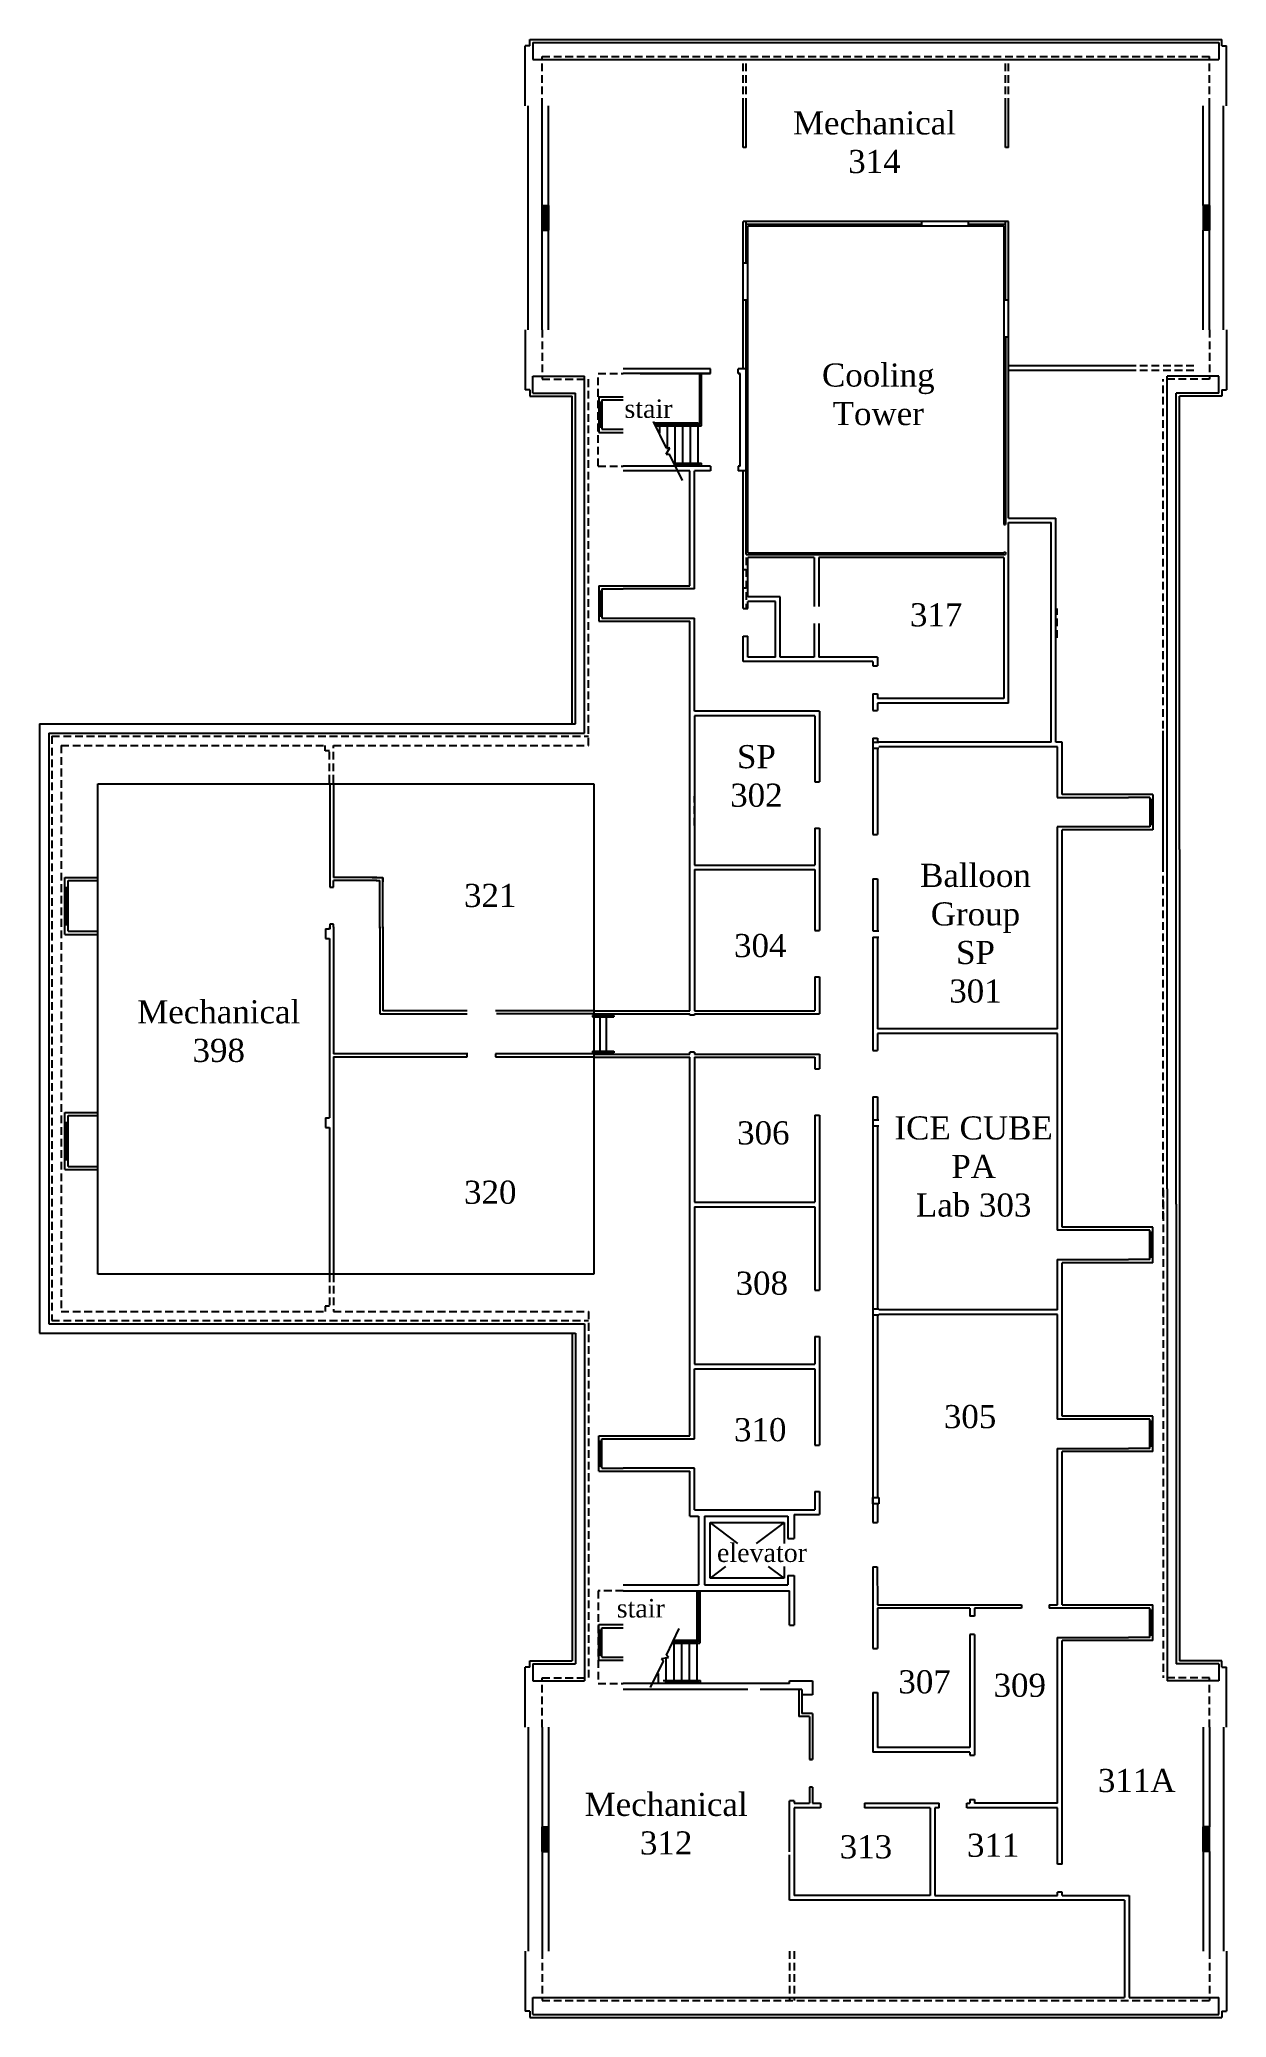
# Model space of a CAD drawing. Extents: x 1178 to 2716, y 75 to 2641.
import ezdxf

# ---------------------------------------------------------------- set-up
doc = ezdxf.new("R2010")
doc.units = 0
doc.header["$LTSCALE"] = 40
doc.header["$MEASUREMENT"] = 0
doc.linetypes.add('HIDDEN', pattern=[0.375, 0.25, -0.125])
doc.layers.get('0').update_dxf_attribs({"linetype": 'CONTINUOUS'})
for name, color, linetype in [('A-FLOR-STRS', 1, 'CONTINUOUS'), ('A-GLAZ', 4, 'CONTINUOUS'), ('A-STRS-RAIL', 1, 'CONTINUOUS'), ('A-WALL', 14, 'CONTINUOUS')]:
    doc.layers.add(name, color=color, linetype=linetype)
doc.styles.add('SIMPLEX', font='simplex', dxfattribs={"height": 23})

# ---------------------------------------------------------------- blocks, each defined once
blk = doc.blocks.new('AD081', base_point=(976.415, 314.205))
for p, q in [((976.353, 314.849), (976.314, 314.205)), ((976.353, 314.849), (976.477, 313.561)), ((975.415, 314.205), (976.314, 314.205)), ((976.477, 313.561), (976.516, 314.205)), ((976.516, 314.205), (977.415, 314.205))]:
    blk.add_line(p, q)

msp = doc.modelspace()

# ---------------------------------------------------------------- linework, layer by layer
at = {"layer": 'A-FLOR-STRS'}
for p, q in [((1981.8, 2130.5), (1981.8, 2143.5)), ((1991.8, 2109.5), (1991.8, 2143.5)), ((2001.8, 2087.5), (2001.8, 2143.5)), ((2011.8, 2087.5), (2011.8, 2143.5)), ((2021.8, 2087.5), (2021.8, 2143.5)), ((2031.8, 2087.5), (2031.8, 2143.5)), ((1999.9, 564.5), (1999.9, 508.5)), ((2009.9, 564.5), (2009.9, 508.5)), ((2019.9, 564.5), (2019.9, 508.5)), ((1989.9, 542.4), (1989.9, 508.5)), ((1979.9, 521.4), (1979.9, 508.5))]:
    msp.add_line(p, q, dxfattribs=at)
at = {"layer": 'A-FLOR-STRS', "color": 7, "linetype": 'Continuous'}
for p, q in [((1894.7, 1375), (1894.7, 1373)), ((1894.7, 1375), (1922.1, 1375)), ((1894.7, 1373), (1922.1, 1373)), ((1904.3, 1377), (1904.3, 1324.6)), ((1912.3, 1377), (1912.3, 1324.6)), ((1922.1, 1375), (1922.1, 1373)), ((1894.7, 1328.6), (1894.7, 1326.6)), ((1894.7, 1328.6), (1922.1, 1328.6)), ((1894.7, 1326.6), (1922.1, 1326.6)), ((1922.1, 1328.6), (1922.1, 1326.6))]:
    msp.add_line(p, q, dxfattribs=at)
at = {"layer": 'A-GLAZ', "color": 2}
for p, q in [((1829.4, 2425.5), (1829.4, 2393.5)), ((1837.4, 2425.5), (1837.4, 2393.5)), ((2686.4, 2425.5), (2686.4, 2393.5)), ((2694.4, 2425.5), (2694.4, 2393.5)), ((1829.4, 290.5), (1829.4, 322.5)), ((1837.4, 290.5), (1837.4, 322.5)), ((2686.4, 290.5), (2686.4, 322.5)), ((2694.4, 290.5), (2694.4, 322.5))]:
    msp.add_line(p, q, dxfattribs=at)
at = {"layer": 'A-GLAZ'}
for p, q in [((1831.6, 2425.5), (1831.6, 2393.5)), ((1833.6, 2423.5), (1833.6, 2395.5)), ((1835.6, 2425.5), (1835.6, 2393.5)), ((2688.2, 2425.5), (2688.2, 2393.5)), ((2690.2, 2423.5), (2690.2, 2395.5)), ((2692.2, 2425.5), (2692.2, 2393.5)), ((1902.7, 2170.2), (1902.7, 2138.2)), ((1904.7, 2168.2), (1904.7, 2140.2)), ((1906.7, 2170.2), (1906.7, 2138.2)), ((1902.7, 1925.2), (1902.7, 1893.2)), ((1906.7, 1925.2), (1906.7, 1893.2)), ((1904.7, 1923.2), (1904.7, 1895.2)), ((2617, 1654.7), (2617, 1622.7)), ((2619, 1652.7), (2619, 1624.7)), ((2621, 1654.7), (2621, 1622.7)), ((1210.8, 1493), (1210.8, 1541)), ((1214.8, 1493), (1214.8, 1541)), ((1212.8, 1495), (1212.8, 1539)), ((1210.8, 1188), (1210.8, 1236)), ((1212.8, 1190), (1212.8, 1234)), ((1214.8, 1188), (1214.8, 1236)), ((2617, 1061.2), (2617, 1093.2)), ((2619, 1063.2), (2619, 1091.2)), ((2621, 1061.2), (2621, 1093.2)), ((2617, 816.2), (2617, 848.2)), ((2621, 816.2), (2621, 848.2)), ((1902.7, 790.7), (1902.7, 822.7)), ((1906.7, 790.7), (1906.7, 822.7)), ((2619, 818.2), (2619, 846.2)), ((1904.7, 792.7), (1904.7, 820.7)), ((2617, 571.2), (2617, 603.2)), ((2619, 573.2), (2619, 601.2)), ((2621, 571.2), (2621, 603.2)), ((1902.7, 545.7), (1902.7, 577.7)), ((1904.7, 547.7), (1904.7, 575.7)), ((1906.7, 545.7), (1906.7, 577.7)), ((1831.6, 290.5), (1831.6, 322.5)), ((1833.6, 292.5), (1833.6, 320.5)), ((1835.6, 290.5), (1835.6, 322.5)), ((2688.2, 290.5), (2688.2, 322.5)), ((2690.2, 292.5), (2690.2, 320.5)), ((2692.2, 290.5), (2692.2, 322.5))]:
    msp.add_line(p, q, dxfattribs=at)
at = {"layer": 'A-GLAZ', "color": 2, "linetype": 'Continuous'}
for p, q in [((1831.6, 2423.5), (1835.6, 2423.5)), ((2692.2, 2423.5), (2688.2, 2423.5)), ((1831.6, 2395.5), (1835.6, 2395.5)), ((2692.2, 2395.5), (2688.2, 2395.5)), ((1902.7, 2168.2), (1906.7, 2168.2)), ((1902.7, 2140.2), (1906.7, 2140.2)), ((1902.7, 1923.2), (1906.7, 1923.2)), ((1902.7, 1895.2), (1906.7, 1895.2)), ((2621, 1652.7), (2617, 1652.7)), ((2621, 1624.7), (2617, 1624.7)), ((1210.8, 1539), (1214.8, 1539)), ((1210.8, 1190), (1214.8, 1190)), ((2621, 1091.2), (2617, 1091.2)), ((2621, 1063.2), (2617, 1063.2)), ((2621, 846.2), (2617, 846.2)), ((1902.7, 820.7), (1906.7, 820.7)), ((2621, 818.2), (2617, 818.2)), ((1902.7, 792.7), (1906.7, 792.7)), ((2621, 601.2), (2617, 601.2)), ((1902.7, 575.7), (1906.7, 575.7)), ((2621, 573.2), (2617, 573.2)), ((1902.7, 547.7), (1906.7, 547.7)), ((1831.6, 320.5), (1835.6, 320.5)), ((2692.2, 320.5), (2688.2, 320.5)), ((1831.6, 292.5), (1835.6, 292.5)), ((2692.2, 292.5), (2688.2, 292.5))]:
    msp.add_line(p, q, dxfattribs=at)
at = {"layer": 'A-STRS-RAIL'}
for p, q in [((2033.8, 2141.5), (2033.8, 2207.5)), ((2035.8, 2139.5), (2035.8, 2207.5)), ((1975.6, 2143.5), (2031.8, 2143.5)), ((1976.6, 2141.5), (2033.8, 2141.5)), ((1977.6, 2139.5), (2035.8, 2139.5)), ((2000.5, 2091.3), (2035.8, 2091.3)), ((2001.5, 2089.3), (2033.8, 2089.3)), ((2033.8, 2087.5), (2033.8, 2089.3)), ((2035.8, 2087.5), (2035.8, 2091.3)), ((2029.9, 628.5), (2029.9, 508.5)), ((2031.9, 628.5), (2031.9, 562.6)), ((2033.9, 628.5), (2033.9, 560.6)), ((2000.1, 564.5), (2029.9, 564.5)), ((1998.6, 560.6), (2033.9, 560.6)), ((1999.5, 562.6), (2031.9, 562.6)), ((1986.3, 512.3), (2034.6, 512.3)), ((1988.3, 510.3), (2032.6, 510.3)), ((2032.6, 508.5), (2032.6, 510.3)), ((2034.6, 508.5), (2034.6, 512.3))]:
    msp.add_line(p, q, dxfattribs=at)
at = {"layer": 'A-WALL', "linetype": 'Continuous'}
for p, q in [((1807.4, 2554.7), (1807.4, 2632.7)), ((1813.4, 2632.7), (1807.4, 2632.7)), ((1813.4, 2640.7), (2710.4, 2640.7)), ((1813.4, 2632.7), (1813.4, 2640.7)), ((1817.3, 2636.7), (2706.5, 2636.7)), ((2710.4, 2632.7), (2710.4, 2640.7)), ((2710.4, 2632.7), (2716.4, 2632.7)), ((2716.4, 2554.7), (2716.4, 2632.7)), ((1817.3, 2614.7), (2706.5, 2614.7)), ((1829.4, 2425.5), (1837.4, 2425.5)), ((2694.4, 2425.5), (2686.4, 2425.5)), ((1829.4, 2393.5), (1837.4, 2393.5)), ((2694.4, 2393.5), (2686.4, 2393.5)), ((1807.4, 2264.2), (1807.4, 2186.2)), ((2716.4, 2264.2), (2716.4, 2186.2)), ((1813.4, 2186.2), (1807.4, 2186.2)), ((1813.4, 2186.2), (1813.4, 2178.2)), ((1817.3, 2204.2), (1884.4, 2204.2)), ((1817.3, 2182.2), (1872.4, 2182.2)), ((2706.5, 2204.2), (2639.4, 2204.2)), ((2706.5, 2182.2), (2651.4, 2182.2)), ((2710.4, 2186.2), (2716.4, 2186.2)), ((2710.4, 2186.2), (2710.4, 2178.2)), ((1813.4, 2178.2), (1868.4, 2178.2)), ((1902.7, 2177.2), (1934.5, 2177.2)), ((1902.7, 2170.2), (1906.7, 2170.2)), ((1906.7, 2173.2), (1934.5, 2173.2)), ((2710.4, 2178.2), (2655.4, 2178.2)), ((1902.7, 2138.2), (1906.7, 2138.2)), ((1902.7, 2131.2), (1934.5, 2131.2)), ((1906.7, 2135.2), (1934.5, 2135.2)), ((1902.7, 1932.2), (2020.9, 1932.2)), ((1902.7, 1925.2), (1906.7, 1925.2)), ((1906.7, 1928.2), (1934.5, 1928.2)), ((2026.9, 1928.2), (1934.5, 1928.2)), ((1902.7, 1893.2), (1906.7, 1893.2)), ((1902.7, 1886.2), (2020.9, 1886.2)), ((1906.7, 1890.2), (1934.5, 1890.2)), ((1934.5, 1890.2), (2026.9, 1890.2)), ((1177.9, 1753), (1177.9, 963)), ((1177.9, 1753), (1872.4, 1753)), ((1189.9, 1741), (1189.9, 975)), ((1189.9, 1741), (1884.4, 1741)), ((1896.3, 1675.4), (1896.3, 1039.1)), ((2182.9, 1678), (2188.9, 1678)), ((2497, 1657.7), (2589.3, 1657.7)), ((2621, 1661.7), (2503.4, 1661.7)), ((2617, 1657.7), (2589.3, 1657.7)), ((2621, 1654.7), (2617, 1654.7)), ((2182.9, 1618), (2188.9, 1618)), ((2589.3, 1619.7), (2497, 1619.7)), ((2617, 1619.7), (2589.3, 1619.7)), ((2621, 1622.7), (2617, 1622.7)), ((2621, 1615.7), (2503.4, 1615.7)), ((2026.9, 1570), (2182.9, 1570)), ((1210.8, 1554), (1253.3, 1554)), ((1210.8, 1541), (1214.8, 1541)), ((1214.8, 1550), (1253.3, 1550)), ((2026.9, 1564), (2182.9, 1564)), ((1210.8, 1493), (1214.8, 1493)), ((1210.8, 1480), (1253.3, 1480)), ((1214.8, 1484), (1253.3, 1484)), ((2182.9, 1485), (2188.9, 1485)), ((2182.9, 1425), (2188.9, 1425)), ((1896.3, 1381), (2020.9, 1381)), ((1896.3, 1377), (2020.9, 1377)), ((2026.9, 1381), (2182.9, 1381)), ((2026.9, 1377), (2188.9, 1377)), ((1896.3, 1324.6), (2020.9, 1324.6)), ((1896.3, 1320.6), (2020.9, 1320.6)), ((2026.9, 1324.6), (2188.9, 1324.6)), ((2026.9, 1320.6), (2182.9, 1320.6)), ((2182.9, 1305.6), (2188.9, 1305.6)), ((1210.8, 1249), (1253.3, 1249)), ((1210.8, 1236), (1214.8, 1236)), ((1214.8, 1245), (1253.3, 1245)), ((2182.9, 1245.6), (2188.9, 1245.6)), ((1210.8, 1188), (1214.8, 1188)), ((1210.8, 1175), (1253.3, 1175)), ((1214.8, 1179), (1253.3, 1179)), ((2589.3, 1096.2), (2497, 1096.2)), ((2621, 1100.2), (2503.4, 1100.2)), ((2617, 1096.2), (2515.4, 1096.2)), ((2621, 1093.2), (2617, 1093.2)), ((2497, 1058.2), (2589.3, 1058.2)), ((2621, 1054.2), (2503.4, 1054.2)), ((2617, 1058.2), (2589.3, 1058.2)), ((2621, 1061.2), (2617, 1061.2)), ((1189.9, 975), (1884.4, 975)), ((2497.4, 993.1), (2265.9, 993.1)), ((2497.4, 987.1), (2265.9, 987.1)), ((1177.9, 963), (1872.4, 963)), ((2589.3, 851.2), (2497, 851.2)), ((2621, 855.2), (2503.4, 855.2)), ((2617, 851.2), (2589.3, 851.2)), ((2621, 848.2), (2617, 848.2)), ((1902.7, 829.7), (2020.9, 829.7)), ((1902.7, 822.7), (1906.7, 822.7)), ((1906.7, 825.7), (1934.5, 825.7)), ((1934.5, 825.7), (2026.9, 825.7)), ((2497, 813.2), (2589.3, 813.2)), ((2621, 809.2), (2503.4, 809.2)), ((2617, 813.2), (2589.3, 813.2)), ((2621, 816.2), (2617, 816.2)), ((1902.7, 790.7), (1906.7, 790.7)), ((1902.7, 783.7), (2020.9, 783.7)), ((1906.7, 787.7), (1934.5, 787.7)), ((2026.9, 787.7), (1934.5, 787.7)), ((2383.9, 606.2), (2263.9, 606.2)), ((2450.6, 606.2), (2389.9, 606.2)), ((2589.3, 606.2), (2486.6, 606.2)), ((2617, 606.2), (2589.3, 606.2)), ((2621, 603.2), (2617, 603.2)), ((1902.7, 584.7), (1934.5, 584.7)), ((1902.7, 577.7), (1906.7, 577.7)), ((1906.7, 580.7), (1934.5, 580.7)), ((2617, 568.2), (2589.3, 568.2)), ((2621, 571.2), (2617, 571.2)), ((1902.7, 545.7), (1906.7, 545.7)), ((1906.7, 542.7), (1934.5, 542.7)), ((2621, 564.2), (2589.3, 564.2)), ((1807.4, 451.7), (1807.4, 529.7)), ((1813.4, 529.7), (1807.4, 529.7)), ((1813.4, 537.7), (1868.4, 537.7)), ((1813.4, 529.7), (1813.4, 537.7)), ((1817.3, 533.7), (1872.4, 533.7)), ((1902.7, 538.7), (1934.5, 538.7)), ((2706.5, 533.7), (2651.4, 533.7)), ((2710.4, 537.7), (2655.4, 537.7)), ((2710.4, 529.7), (2710.4, 537.7)), ((2710.4, 529.7), (2716.4, 529.7)), ((2716.4, 451.7), (2716.4, 529.7)), ((1817.3, 511.7), (1884.4, 511.7)), ((2706.5, 511.7), (2639.4, 511.7)), ((1829.4, 322.5), (1837.4, 322.5)), ((2694.4, 322.5), (2686.4, 322.5)), ((1829.4, 290.5), (1837.4, 290.5)), ((2694.4, 290.5), (2686.4, 290.5)), ((1807.4, 161.2), (1807.4, 83.2)), ((2716.4, 161.2), (2716.4, 83.2)), ((1813.4, 83.2), (1807.4, 83.2)), ((1813.4, 83.2), (1813.4, 75.2)), ((1817.3, 101.2), (2584.4, 101.2)), ((1817.3, 79.2), (2706.5, 79.2)), ((2590.4, 101.2), (2706.5, 101.2)), ((2710.4, 83.2), (2716.4, 83.2)), ((2710.4, 83.2), (2710.4, 75.2)), ((1813.4, 75.2), (2710.4, 75.2))]:
    msp.add_line(p, q, dxfattribs=at)
at = {"layer": 'A-WALL'}
for p, q in [((1817.3, 2636.7), (1817.3, 2614.7)), ((2706.5, 2636.7), (2706.5, 2614.7)), ((1811.2, 2264.2), (1811.2, 2554.7)), ((1829.4, 2264.2), (1829.4, 2554.7)), ((1837.4, 2264.2), (1837.4, 2554.7)), ((2089.9, 2500.8), (2089.9, 2554.7)), ((2093.9, 2500.8), (2093.9, 2554.7)), ((2429.9, 2500.8), (2429.9, 2554.7)), ((2433.9, 2500.8), (2433.9, 2554.7)), ((2686.4, 2425.5), (2686.4, 2554.7)), ((2694.4, 2425.5), (2694.4, 2554.7)), ((2712.5, 2264.2), (2712.5, 2554.7)), ((2093.9, 2500.8), (2089.9, 2500.8)), ((2433.9, 2500.8), (2429.9, 2500.8)), ((2089.9, 2213.5), (2089.9, 2404.8)), ((2433.9, 2404.8), (2089.9, 2404.8)), ((2093.9, 2350.8), (2093.9, 2404.8)), ((2321.5, 2400.8), (2093.9, 2400.8)), ((2095.9, 1974.8), (2095.9, 2398.8)), ((2427.9, 2398.8), (2095.9, 2398.8)), ((2321.5, 2398.8), (2321.5, 2404.8)), ((2381.9, 2398.8), (2381.9, 2404.8)), ((2429.9, 2400.8), (2381.9, 2400.8)), ((2427.9, 2398.8), (2427.9, 2011.8)), ((2429.9, 2302.8), (2429.9, 2404.8)), ((2433.9, 2020.1), (2433.9, 2404.8)), ((2686.4, 2264.2), (2686.4, 2393.5)), ((2694.4, 2264.2), (2694.4, 2393.5)), ((2095.9, 2350.8), (2089.9, 2350.8)), ((2095.9, 2302.8), (2089.9, 2302.8)), ((2093.9, 1972.8), (2093.9, 2302.8)), ((2433.9, 2302.8), (2427.9, 2302.8)), ((2433.9, 2254.8), (2427.9, 2254.8)), ((2429.9, 2254.8), (2429.9, 2011.8)), ((2047.4, 2213.5), (1934.5, 2213.5)), ((2047.4, 2207.5), (1934.5, 2207.5)), ((1956.3, 2207.5), (2047.4, 2207.5)), ((2047.4, 2207.5), (2047.4, 2213.5)), ((2047.4, 2207.5), (2047.4, 2207.5)), ((2093.9, 2213.5), (2083.4, 2213.5)), ((2083.4, 2207.5), (2083.4, 2213.5)), ((2083.4, 2207.5), (2083.4, 2207.5)), ((2083.4, 2207.5), (2085.9, 2207.5)), ((2085.9, 2207.5), (2083.4, 2207.5)), ((2085.9, 2087.5), (2085.9, 2207.5)), ((2433.9, 2218.1), (2589.3, 2218.1)), ((2433.9, 2212.1), (2589.3, 2212.1)), ((1817.3, 2182.2), (1817.3, 2204.2)), ((1872.4, 1753), (1872.4, 2182.2)), ((1884.4, 1741), (1884.4, 2204.2)), ((2639.4, 1566), (2639.4, 2204.2)), ((2651.4, 1586), (2651.4, 2182.2)), ((2706.5, 2182.2), (2706.5, 2204.2)), ((1868.4, 1753), (1868.4, 2178.2)), ((1902.7, 2177.2), (1902.7, 2170.2)), ((1906.7, 2173.2), (1906.7, 2170.2)), ((2655.4, 1590), (2655.4, 2178.2)), ((1902.7, 2138.2), (1902.7, 2131.2)), ((1906.7, 2138.2), (1906.7, 2135.2)), ((2047.4, 2087.5), (1934.5, 2087.5)), ((2020.9, 2081.5), (1934.5, 2081.5)), ((2020.9, 1932.2), (2020.9, 2081.5)), ((2026.9, 1928.2), (2026.9, 2081.5)), ((2047.4, 2081.5), (2026.9, 2081.5)), ((2047.4, 2087.5), (2047.4, 2081.5)), ((2083.4, 2087.5), (2083.4, 2081.5)), ((2085.9, 2087.5), (2083.4, 2087.5)), ((2093.9, 2081.5), (2083.4, 2081.5)), ((2089.9, 1902.8), (2089.9, 2081.5)), ((2427.9, 2011.8), (2429.9, 2011.8)), ((2433.9, 2020.1), (2495.4, 2020.1)), ((2433.9, 1779.8), (2433.9, 2014.1)), ((2433.9, 2014.1), (2489.4, 2014.1)), ((2489.4, 1729.5), (2489.4, 2014.1)), ((2495.4, 1729.5), (2495.4, 2020.1)), ((2427.9, 1975.8), (2429.9, 1975.8)), ((2427.9, 1975.8), (2427.9, 1974.8)), ((2429.9, 1975.8), (2429.9, 1972.8)), ((2093.9, 1953.1), (2089.9, 1953.1)), ((2093.9, 1972.8), (2429.9, 1972.8)), ((2095.9, 1974.8), (2427.9, 1974.8)), ((2181.9, 1968.8), (2095.9, 1968.8)), ((2095.9, 1917.8), (2095.9, 1968.8)), ((2181.9, 1968.8), (2181.9, 1905.5)), ((2427.9, 1968.8), (2187.9, 1968.8)), ((2187.9, 1968.8), (2187.9, 1905.5)), ((2427.9, 1974.8), (2427.9, 1975.1)), ((2427.9, 1968.8), (2427.9, 1785.8)), ((1902.7, 1932.2), (1902.7, 1925.2)), ((1906.7, 1928.2), (1906.7, 1925.2)), ((2093.9, 1929.1), (2089.9, 1929.1)), ((2089.9, 1902.8), (2095.9, 1902.8)), ((2137.9, 1917.8), (2095.9, 1917.8)), ((2131.9, 1911.8), (2095.9, 1911.8)), ((2095.9, 1902.8), (2095.9, 1911.8)), ((2131.9, 1839.8), (2131.9, 1911.8)), ((2137.9, 1839.8), (2137.9, 1917.8)), ((1902.7, 1893.2), (1902.7, 1886.2)), ((1906.7, 1893.2), (1906.7, 1890.2)), ((2020.9, 1381), (2020.9, 1886.2)), ((2026.9, 1769.5), (2026.9, 1890.2)), ((2026.9, 1769.5), (2026.9, 1886.2)), ((2181.9, 1883.2), (2181.9, 1839.8)), ((2187.9, 1883.2), (2187.9, 1839.8)), ((2089.9, 1866.8), (2095.9, 1866.8)), ((2089.9, 1833.8), (2089.9, 1866.8)), ((2095.9, 1839.8), (2095.9, 1866.8)), ((2257.9, 1833.8), (2089.9, 1833.8)), ((2131.9, 1839.8), (2095.9, 1839.8)), ((2181.9, 1839.8), (2137.9, 1839.8)), ((2263.9, 1839.8), (2187.9, 1839.8)), ((2257.9, 1833.8), (2257.9, 1828.2)), ((2257.9, 1828.2), (2263.9, 1828.2)), ((2263.9, 1839.8), (2263.9, 1828.2)), ((2257.9, 1792.2), (2263.9, 1792.2)), ((2257.9, 1792.2), (2257.9, 1770.5)), ((2257.9, 1770.5), (2263.9, 1770.5)), ((2263.9, 1792.2), (2263.9, 1785.8)), ((2427.9, 1785.8), (2263.9, 1785.8)), ((2433.9, 1779.8), (2263.9, 1779.8)), ((2263.9, 1779.8), (2263.9, 1770.5)), ((2188.9, 1769.5), (2026.9, 1769.5)), ((2026.9, 1763.5), (2026.9, 1570)), ((2182.9, 1763.5), (2026.9, 1763.5)), ((2182.9, 1763.5), (2182.9, 1678)), ((2188.9, 1769.5), (2188.9, 1678)), ((2257.9, 1734.5), (2257.9, 1609.5)), ((2257.9, 1734.5), (2263.9, 1734.5)), ((2257.9, 1729.5), (2265.9, 1729.5)), ((2257.9, 1721.5), (2265.9, 1721.5)), ((2263.9, 1734.5), (2263.9, 1729.5)), ((2489.4, 1729.5), (2263.9, 1729.5)), ((2263.9, 1721.5), (2263.9, 1609.5)), ((2497.4, 1723.5), (2265.9, 1723.5)), ((2503.4, 1729.5), (2495.4, 1729.5)), ((2497.4, 1657.7), (2497.4, 1723.5)), ((2503.4, 1661.7), (2503.4, 1729.5)), ((2651.4, 1129.9), (2651.4, 1726.1)), ((1253.3, 1039.1), (1253.3, 1675.4)), ((1253.3, 1675.4), (1896.3, 1675.4)), ((1554, 1675.5), (1554, 1552)), ((1559, 1675.5), (1559, 1554)), ((2617, 1657.7), (2617, 1654.7)), ((2621, 1661.7), (2621, 1654.7)), ((2182.9, 1618), (2182.9, 1570)), ((2188.9, 1618), (2188.9, 1485)), ((2497.4, 1357.5), (2497.4, 1619.7)), ((2617, 1622.7), (2617, 1619.7)), ((2621, 1622.7), (2621, 1615.7)), ((2257.9, 1609.5), (2263.9, 1609.5)), ((2503.4, 1100.2), (2503.4, 1615.7)), ((2639.4, 1149.9), (2639.4, 1566)), ((2655.4, 1590), (2655.4, 1125.9)), ((1210.8, 1541), (1210.8, 1554)), ((1214.8, 1541), (1214.8, 1550)), ((1554, 1552), (1554, 1541.5)), ((1554, 1541.5), (1559, 1541.5)), ((1554, 1541.5), (1559, 1541.5)), ((1615, 1554), (1559, 1554)), ((1615, 1550), (1559, 1550)), ((1559, 1546), (1559, 1550)), ((1559, 1541.5), (1559, 1547.5)), ((1609, 1554), (1623, 1554)), ((1614, 1550), (1619, 1550)), ((1617.2, 1554), (1619, 1554)), ((1619, 1488), (1619, 1550)), ((1619, 1546), (1619, 1550)), ((1623, 1552), (1623, 1554)), ((1623, 1554), (1623, 1548)), ((1623, 1488), (1623, 1552)), ((2026.9, 1564), (2026.9, 1381)), ((2182.9, 1564), (2182.9, 1485)), ((2257.9, 1552.3), (2257.9, 1484.5)), ((2257.9, 1552.3), (2263.9, 1552.3)), ((2263.9, 1552.3), (2263.9, 1484.5)), ((1210.8, 1480), (1210.8, 1493)), ((1214.8, 1484), (1214.8, 1493)), ((1553.9, 1490), (1553.9, 1487.2)), ((1554, 1493.5), (1554, 1487)), ((1559, 1493.5), (1554, 1493.5)), ((1559, 1489.5), (1559, 1493.5)), ((1559, 1490), (1559, 1325)), ((1619, 1490), (1619, 1377)), ((1619, 1490), (1619, 1381)), ((1623, 1490), (1623, 1381)), ((1548.7, 1487.2), (1548.7, 1474.6)), ((1548.7, 1487.2), (1553.9, 1487.2)), ((1548.7, 1474.6), (1553.9, 1474.6)), ((1553.9, 1474.6), (1553.9, 1242.2)), ((2257.9, 1484.5), (2265.9, 1484.5)), ((2257.9, 1476.5), (2257.9, 1329.3)), ((2257.9, 1476.5), (2265.9, 1476.5)), ((2263.9, 1476.5), (2263.9, 1357.5)), ((2182.9, 1425), (2182.9, 1381)), ((2188.9, 1425), (2188.9, 1377)), ((1619, 1377), (1623, 1377)), ((1732, 1381), (1623, 1381)), ((1623, 1377), (1732, 1377)), ((1896, 1381), (1769, 1381)), ((1896, 1377), (1770, 1377)), ((2020.9, 1375.4), (2020.9, 1377)), ((2026.9, 1375.4), (2020.9, 1375.4)), ((2026.9, 1377), (2026.9, 1375.4)), ((2497.4, 1357.5), (2263.9, 1357.5)), ((2497.4, 1351.5), (2263.9, 1351.5)), ((2263.9, 1351.5), (2263.9, 1329.3)), ((2497.4, 1096.2), (2497.4, 1351.5)), ((1731, 1325), (1559, 1325)), ((1559, 1321), (1732, 1321)), ((1559, 1321), (1559, 1039.5)), ((1732, 1321), (1732, 1326.2)), ((1896, 1325), (1769, 1325)), ((1769, 1325), (1769, 1321)), ((1769, 1321), (1896, 1321)), ((2020.9, 1324.6), (2020.9, 1327.4)), ((2026.9, 1327.4), (2020.9, 1327.4)), ((2020.9, 829.7), (2020.9, 1320.6)), ((2026.9, 1327.4), (2026.9, 1324.6)), ((2026.9, 1320.6), (2026.9, 1132.5)), ((2182.9, 1320.6), (2182.9, 1305.6)), ((2188.9, 1324.6), (2188.9, 1305.6)), ((2257.9, 1329.3), (2263.9, 1329.3)), ((2257.9, 1269.2), (2257.9, 717.1)), ((2257.9, 1269.2), (2263.9, 1269.2)), ((2263.9, 1269.2), (2263.9, 1239.5)), ((1210.8, 1236), (1210.8, 1249)), ((1214.8, 1236), (1214.8, 1245)), ((1548.7, 1242.2), (1548.7, 1229.6)), ((1548.7, 1242.2), (1553.9, 1242.2)), ((2182.9, 1245.6), (2182.9, 1132.5)), ((2188.9, 1245.6), (2188.9, 1018.5)), ((2257.9, 1239.5), (2265.9, 1239.5)), ((2257.9, 1231.5), (2266, 1231.5)), ((2263.9, 1231.5), (2263.9, 994.5)), ((1548.7, 1229.6), (1553.9, 1229.6)), ((1553.9, 1229.6), (1553.9, 1039.1)), ((1210.8, 1175), (1210.8, 1188)), ((1214.8, 1179), (1214.8, 1188)), ((2026.9, 1132.5), (2182.9, 1132.5)), ((2639.4, 1149.9), (2639.4, 511.7)), ((2651.4, 1129.9), (2651.4, 533.7)), ((2026.9, 1126.5), (2026.9, 922.5)), ((2026.9, 1126.5), (2182.9, 1126.5)), ((2182.9, 1126.5), (2182.9, 1018.5)), ((2655.4, 1125.9), (2655.4, 537.7)), ((2617, 1093.2), (2617, 1096.2)), ((2621, 1093.2), (2621, 1100.2)), ((2497.4, 993.1), (2497.4, 1058.2)), ((2503.4, 855.2), (2503.4, 1054.2)), ((2617, 1058.2), (2617, 1061.2)), ((2621, 1054.2), (2621, 1061.2)), ((1896.3, 1039.1), (1253.3, 1039.1)), ((2182.9, 1018.5), (2188.9, 1018.5)), ((1884.4, 975), (1884.4, 511.7)), ((2257.9, 994.5), (2265.9, 994.5)), ((2257.9, 986.5), (2265.9, 986.5)), ((2263.9, 986.5), (2263.9, 749.5)), ((2497.4, 851.2), (2497.4, 987.1)), ((1868.4, 963), (1868.4, 537.7)), ((1872.4, 963), (1872.4, 533.7)), ((2182.9, 958.5), (2182.9, 922.5)), ((2182.9, 958.5), (2188.9, 958.5)), ((2188.9, 958.5), (2188.9, 817.5)), ((2026.9, 922.5), (2182.9, 922.5)), ((2026.9, 916.5), (2182.9, 916.5)), ((2026.9, 825.7), (2026.9, 916.5)), ((2182.9, 916.5), (2182.9, 817.5)), ((2617, 848.2), (2617, 851.2)), ((2621, 848.2), (2621, 855.2)), ((1902.7, 822.7), (1902.7, 829.7)), ((1906.7, 822.7), (1906.7, 825.7)), ((2182.9, 817.5), (2188.9, 817.5)), ((2497.4, 610.2), (2497.4, 813.2)), ((2503.4, 610.2), (2503.4, 809.2)), ((2617, 813.2), (2617, 816.2)), ((2621, 809.2), (2621, 816.2)), ((1902.7, 783.7), (1902.7, 790.7)), ((1906.7, 787.7), (1906.7, 790.7)), ((2020.9, 725.5), (2020.9, 783.7)), ((2026.9, 733.5), (2026.9, 787.7)), ((2182.9, 757.5), (2182.9, 733.5)), ((2182.9, 757.5), (2188.9, 757.5)), ((2188.9, 757.5), (2188.9, 727.5)), ((2257.9, 741.5), (2257.9, 749.5)), ((2257.9, 749.5), (2265.9, 749.5)), ((2265.9, 749.5), (2265.9, 741.5)), ((2020.9, 725.5), (2031.9, 725.5)), ((2026.9, 733.5), (2182.9, 733.5)), ((2031.9, 725.5), (2031.9, 636.5)), ((2039.9, 725.5), (2147.9, 725.5)), ((2039.9, 725.5), (2039.9, 636.5)), ((2147.9, 725.5), (2147.9, 696.5)), ((2155.9, 727.5), (2188.9, 727.5)), ((2155.9, 727.5), (2155.9, 696.5)), ((2265.9, 741.5), (2257.9, 741.5)), ((2263.9, 741.5), (2263.9, 717.1)), ((2147.9, 696.5), (2155.9, 696.5)), ((2257.9, 717.1), (2264, 717.1)), ((2147.9, 648.5), (2155.9, 648.5)), ((2147.9, 648.5), (2147.9, 636.5)), ((2155.9, 648.5), (2155.9, 584)), ((2257.9, 659.9), (2257.9, 553.8)), ((2257.9, 659.9), (2263.8, 659.9)), ((2263.8, 659.9), (2263.9, 610.2)), ((1934.5, 636.5), (2031.9, 636.5)), ((1934.5, 628.5), (2149.9, 628.5)), ((2039.9, 636.5), (2147.9, 636.5)), ((2149.9, 584), (2149.9, 628.5)), ((2263.9, 610.2), (2450.6, 610.2)), ((2263.9, 606.2), (2263.9, 553.8)), ((2383.9, 606.2), (2383.9, 595.9)), ((2389.9, 595.9), (2383.9, 595.9)), ((2389.9, 606.2), (2389.9, 595.9)), ((2450.6, 610.2), (2450.6, 606.2)), ((2486.6, 610.2), (2486.6, 606.2)), ((2486.6, 610.2), (2497.4, 610.2)), ((2503.4, 610.2), (2621, 610.2)), ((2617, 603.2), (2617, 606.2)), ((2621, 603.2), (2621, 610.2)), ((1902.7, 577.7), (1902.7, 584.7)), ((1906.7, 577.7), (1906.7, 580.7)), ((2149.9, 584), (2155.9, 584)), ((2383.9, 571.9), (2383.9, 425.2)), ((2389.9, 571.9), (2383.9, 571.9)), ((2389.9, 571.9), (2389.9, 415.3)), ((2497.4, 353.2), (2497.4, 568.2)), ((2497.4, 568.2), (2589.3, 568.2)), ((2617, 568.2), (2617, 571.2)), ((2621, 564.2), (2621, 571.2)), ((1902.7, 538.7), (1902.7, 545.7)), ((1906.7, 542.7), (1906.7, 545.7)), ((2257.9, 553.8), (2263.9, 553.8)), ((2503.4, 273.9), (2503.4, 564.2)), ((2589.3, 564.2), (2503.4, 564.2)), ((1817.3, 533.7), (1817.3, 511.7)), ((2706.5, 533.7), (2706.5, 511.7)), ((2149.9, 508.5), (1934.5, 508.5)), ((2095.9, 500.5), (1934.5, 500.5)), ((2165.9, 500.5), (2111.9, 500.5)), ((2149.9, 512), (2179.9, 512)), ((2149.9, 508.5), (2149.9, 512)), ((2161.9, 500.5), (2161.9, 465.5)), ((2165.9, 500.5), (2165.9, 469.5)), ((2179.9, 493.5), (2165.9, 493.5)), ((2179.9, 512), (2179.9, 493.5)), ((2257.9, 496.6), (2257.9, 419.2)), ((2257.9, 496.6), (2263.9, 496.6)), ((2263.9, 496.6), (2263.9, 425.2)), ((2175.9, 465.5), (2161.9, 465.5)), ((2179.9, 469.5), (2165.9, 469.5)), ((2175.9, 465.5), (2175.9, 409.7)), ((2179.9, 469.5), (2179.9, 409.7)), ((1811.2, 451.7), (1811.2, 161.2)), ((1829.4, 451.7), (1829.4, 161.2)), ((1837.4, 451.7), (1837.4, 161.2)), ((2686.4, 451.7), (2686.4, 322.5)), ((2694.4, 451.7), (2694.4, 322.5)), ((2712.5, 451.7), (2712.5, 161.2)), ((2383.9, 419.2), (2257.9, 419.2)), ((2383.9, 425.2), (2263.9, 425.2)), ((2383.9, 419.2), (2383.9, 415.3)), ((2383.9, 415.3), (2389.9, 415.3)), ((2179.9, 409.7), (2175.9, 409.7)), ((2179.9, 409.5), (2175.9, 409.5)), ((2179.9, 373.7), (2175.9, 373.7)), ((2175.9, 373.7), (2175.9, 353.2)), ((2179.9, 373.7), (2179.9, 353.2)), ((2149.9, 290), (2149.9, 356)), ((2155.9, 356), (2149.9, 356)), ((2155.9, 356), (2155.9, 353.2)), ((2155.9, 353.2), (2175.9, 353.2)), ((2155.9, 347.2), (2155.9, 233.2)), ((2190, 347.2), (2155.9, 347.2)), ((2179.9, 353.2), (2190, 353.2)), ((2190, 353.2), (2190, 347.2)), ((2247.2, 353.2), (2343.9, 353.2)), ((2247.2, 353.2), (2247.2, 347.2)), ((2332.4, 347.2), (2247.2, 347.2)), ((2332.4, 347.2), (2332.4, 233.2)), ((2338.4, 347.2), (2338.4, 233.2)), ((2343.9, 347.2), (2338.4, 347.2)), ((2343.9, 347.2), (2343.9, 353.2)), ((2379.9, 347.2), (2379.9, 353.2)), ((2379.9, 353.2), (2383.9, 353.2)), ((2497.4, 347.2), (2379.9, 347.2)), ((2383.9, 358.1), (2383.9, 353.2)), ((2383.9, 358.1), (2389.9, 358.1)), ((2389.9, 358.1), (2389.9, 353.2)), ((2497.4, 353.2), (2389.9, 353.2)), ((2497.4, 273.9), (2497.4, 347.2)), ((2149.9, 227.2), (2149.9, 286)), ((2686.4, 290.5), (2686.4, 161.2)), ((2694.4, 290.5), (2694.4, 161.2)), ((2503.4, 273.9), (2497.4, 273.9)), ((2332.4, 233.2), (2155.9, 233.2)), ((2338.4, 233.2), (2497.4, 233.2)), ((2503.4, 237.9), (2497.4, 237.9)), ((2497.4, 233.2), (2497.4, 237.9)), ((2503.4, 233.2), (2503.4, 237.9)), ((2503.4, 233.2), (2590.4, 233.2)), ((2590.4, 233.2), (2590.4, 101.2)), ((2584.4, 227.2), (2149.9, 227.2)), ((2584.4, 227.2), (2584.4, 101.2)), ((1817.3, 79.2), (1817.3, 101.2)), ((2706.5, 79.2), (2706.5, 101.2))]:
    msp.add_line(p, q, dxfattribs=at)
at = {"layer": 'A-WALL', "linetype": 'HIDDEN'}
for p, q in [((1829.4, 2618.7), (2694.4, 2618.7)), ((1829.4, 2554.7), (1829.4, 2618.7)), ((2694.4, 2554.7), (2694.4, 2618.7)), ((2089.9, 2554.7), (2089.9, 2614.7)), ((2093.9, 2554.7), (2093.9, 2614.7)), ((2429.9, 2554.7), (2429.9, 2614.7)), ((2433.9, 2554.7), (2433.9, 2614.7)), ((1829.4, 2264.2), (1829.4, 2200.2)), ((2694.4, 2264.2), (2694.4, 2200.2)), ((1901.9, 2087.5), (1901.9, 2207.5)), ((1901.9, 2207.5), (1934.5, 2207.5)), ((2589.3, 2218.1), (2677.9, 2218.1)), ((2589.3, 2212.1), (2677.9, 2212.1)), ((1829.4, 2200.2), (1889.4, 2200.2)), ((1889.4, 1725), (1889.4, 2200.2)), ((2694.4, 2200.2), (2634.4, 2200.2)), ((2634.4, 1567.2), (2634.4, 2200.2)), ((1901.9, 2087.5), (1934.5, 2087.5)), ((2094, 1968.8), (2094, 1902.8)), ((2497, 1864.7), (2497, 1902.7)), ((1193.9, 1737), (1193.9, 979)), ((1193.9, 1737), (1889.4, 1737)), ((1205.9, 1725), (1205.9, 991)), ((1205.9, 1725), (1548.1, 1725)), ((1548.1, 1718.1), (1548.1, 1725)), ((1558.9, 1725), (1889.4, 1725)), ((1558.9, 1676.8), (1558.9, 1725)), ((2634.4, 1111.1), (2634.4, 1744.1)), ((1553.9, 1718.1), (1548.1, 1718.1)), ((1553.9, 1676.8), (1553.9, 1718.1)), ((2026.7, 1621.2), (2026.7, 1659.2)), ((2634.4, 1148.7), (2634.4, 515.7)), ((2026.7, 1094.7), (2026.7, 1056.7)), ((1553.9, 1039.1), (1553.9, 997.9)), ((1558.9, 1039.1), (1558.9, 991)), ((1193.9, 979), (1889.4, 979)), ((1205.9, 991), (1548.1, 991)), ((1548.1, 997.9), (1548.1, 991)), ((1553.9, 997.9), (1548.1, 997.9)), ((1558.9, 991), (1889.4, 991)), ((1889.4, 991), (1889.4, 515.7)), ((1901.9, 628.5), (1901.9, 508.5)), ((1934.5, 628.5), (1901.9, 628.5)), ((2497, 568.2), (2589.3, 568.2)), ((1829.4, 451.7), (1829.4, 515.7)), ((1829.4, 515.7), (1889.4, 515.7)), ((2694.4, 515.7), (2634.4, 515.7)), ((2694.4, 451.7), (2694.4, 515.7)), ((1901.9, 508.5), (1934.5, 508.5)), ((1829.4, 161.2), (1829.4, 97.2)), ((2149.9, 161.2), (2149.9, 97.2)), ((2155.9, 161.2), (2155.9, 97.2)), ((2694.4, 161.2), (2694.4, 97.2)), ((1829.4, 97.2), (2694.4, 97.2))]:
    msp.add_line(p, q, dxfattribs=at)
at = {"layer": 'A-WALL', "color": 2, "linetype": 'Continuous'}
for p, q in [((1210.8, 1495), (1214.8, 1495)), ((1210.8, 1234), (1214.8, 1234))]:
    msp.add_line(p, q, dxfattribs=at)
at = {"layer": 'A-WALL', "color": 3}
for p, q in [((2047, 717), (2143, 717)), ((2047, 645), (2047, 717)), ((2083, 690), (2047, 717)), ((2143, 717), (2107, 690)), ((2143, 717), (2143, 690)), ((2067, 660), (2047, 645)), ((2143, 645), (2047, 645)), ((2143, 645), (2123, 660)), ((2143, 660), (2143, 645))]:
    msp.add_line(p, q, dxfattribs=at)

# ---------------------------------------------------------------- block references
at = {"layer": 'A-FLOR-STRS', "xscale": 42.59253095904182, "yscale": 5.975410580585276, "zscale": 42.59253095904182}
for p, rotation in [((1992.5, 2107), 115.9389775842594), ((1988.5, 541.4), 64.18293188914537)]:
    msp.add_blockref('AD081', p, dxfattribs=dict(at, rotation=rotation))

# ---------------------------------------------------------------- texts
at = {"char_height": 30, "attachment_point": 2, "style": 'SIMPLEX'}
for s, insert, width in [('{\\fTimes New Roman|b0|i0|c0|p18;Mechanical\\P314}', (2260.1, 2547.6), 330), ('{\\fTimes New Roman|b0|i0|c0|p18;Cooling\\PTower}', (2265.1, 2220.6), 330), ('{\\fTimes New Roman|b0|i0|c0|p18;317}', (2340.1, 1909.6), 330), ('{\\fTimes New Roman|b0|i0|c0|p18;SP\\P302}', (2107.1, 1725.6), 196.141), ('{\\fTimes New Roman|b0|i0|c0|p18;Balloon \\PGroup\\PSP\\P301}', (2391.1, 1571.6), 330), ('{\\fTimes New Roman|b0|i0|c0|p18;321}', (1762.1, 1545.6), 330), ('{\\fTimes New Roman|b0|i0|c0|p18;304}', (2112.1, 1480.6), 330), ('{\\fTimes New Roman|b0|i0|c0|p18;Mechanical\\P398}', (1410.1, 1394.6), 330), ('{\\fTimes New Roman|b0|i0|c0|p18;306}', (2116.1, 1237.6), 330), ('{\\fTimes New Roman|b0|i0|c0|p18;ICE CUBE\\PPA\\PLab 303}', (2388.7, 1244), 330), ('{\\fTimes New Roman|b0|i0|c0|p18;320}', (1762.1, 1160.6), 330), ('{\\fTimes New Roman|b0|i0|c0|p18;308}', (2114.1, 1042.6), 330), ('{\\fTimes New Roman|b0|i0|c0|p18;310}', (2112.1, 852.6), 330), ('{\\fTimes New Roman|b0|i0|c0|p18;305}', (2384.1, 869.6), 330), ('{\\fTimes New Roman|b0|i0|c0|p18;307}', (2325.1, 525.6), 330), ('{\\fTimes New Roman|b0|i0|c0|p18;309}', (2448.5, 521.1), 330), ('{\\fTimes New Roman|b0|i0|c0|p18;311A}', (2600.1, 397.6), 330), ('{\\fTimes New Roman|b0|i0|c0|p18;Mechanical\\P312}', (1990.1, 366.6), 330), ('{\\fTimes New Roman|b0|i0|c0|p18;313}', (2249.1, 311.6), 330), ('{\\fTimes New Roman|b0|i0|c0|p18;311}', (2414.1, 313.6), 330)]:
    msp.add_mtext(s, dxfattribs=dict(at, insert=insert, width=width))
at = {"layer": 'A-WALL', "char_height": 24, "width": 222, "attachment_point": 1, "style": 'SIMPLEX'}
for s, insert in [('{\\fTimes New Roman|b0|i0|c0|p18;\\C7;stair}', (1936, 2174)), ('{\\fTimes New Roman|b0|i0|c0|p18;\\C7;elevator}', (2056, 690)), ('{\\fTimes New Roman|b0|i0|c0|p18;\\C7;stair}', (1926, 618))]:
    msp.add_mtext(s, dxfattribs=dict(at, insert=insert))

doc.saveas('drawing.dxf')
